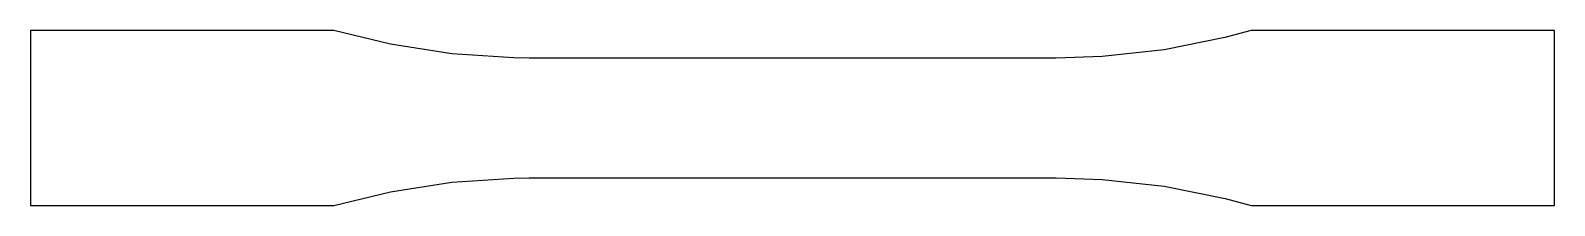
# Model space of a CAD drawing. Header units: metres. Extents: x -85 to 85, y -10 to 10.
import ezdxf

# ---------------------------------------------------------------- set-up
doc = ezdxf.new("R2010")
doc.units = ezdxf.units.M

msp = doc.modelspace()

# ---------------------------------------------------------------- linework, layer by layer
at = {"layer": 'L1'}
for p, q in [((-51.132, 9.783997), (-84.976, 9.783997)), ((-84.976, 9.783997), (-84.976, -9.786003)), ((-44.84, 8.241997), (-51.132, 9.783997)), ((48.217, 9.001999), (41.429, 7.632004)), ((51.131, 9.783997), (48.217, 9.001999)), ((84.974, 9.783997), (51.131, 9.783997)), ((84.974, -9.786003), (84.974, 9.783997)), ((-37.997, 7.172997), (-44.84, 8.241997)), ((-31.087, 6.713997), (-37.997, 7.172997)), ((34.54601, 6.866997), (29.354, 6.695)), ((41.429, 7.632004), (34.54601, 6.866997)), ((-29.377, 6.695), (-31.087, 6.713997)), ((29.354, 6.695), (-29.377, 6.695)), ((-37.997, -7.174004), (-31.066, -6.713997)), ((-31.066, -6.713997), (-29.356, -6.695)), ((-29.356, -6.695), (29.41901, -6.697998)), ((29.41901, -6.697998), (34.54601, -6.867996)), ((-51.132, -9.786003), (-44.84, -8.241997)), ((-44.84, -8.241997), (-37.997, -7.174004)), ((34.54601, -6.867996), (41.429, -7.632004)), ((41.429, -7.632004), (48.25301, -9.012001)), ((-84.976, -9.786003), (-51.132, -9.786003)), ((48.25301, -9.012001), (51.131, -9.786003)), ((51.131, -9.786003), (84.974, -9.786003))]:
    msp.add_line(p, q, dxfattribs=at)

doc.saveas('drawing.dxf')
